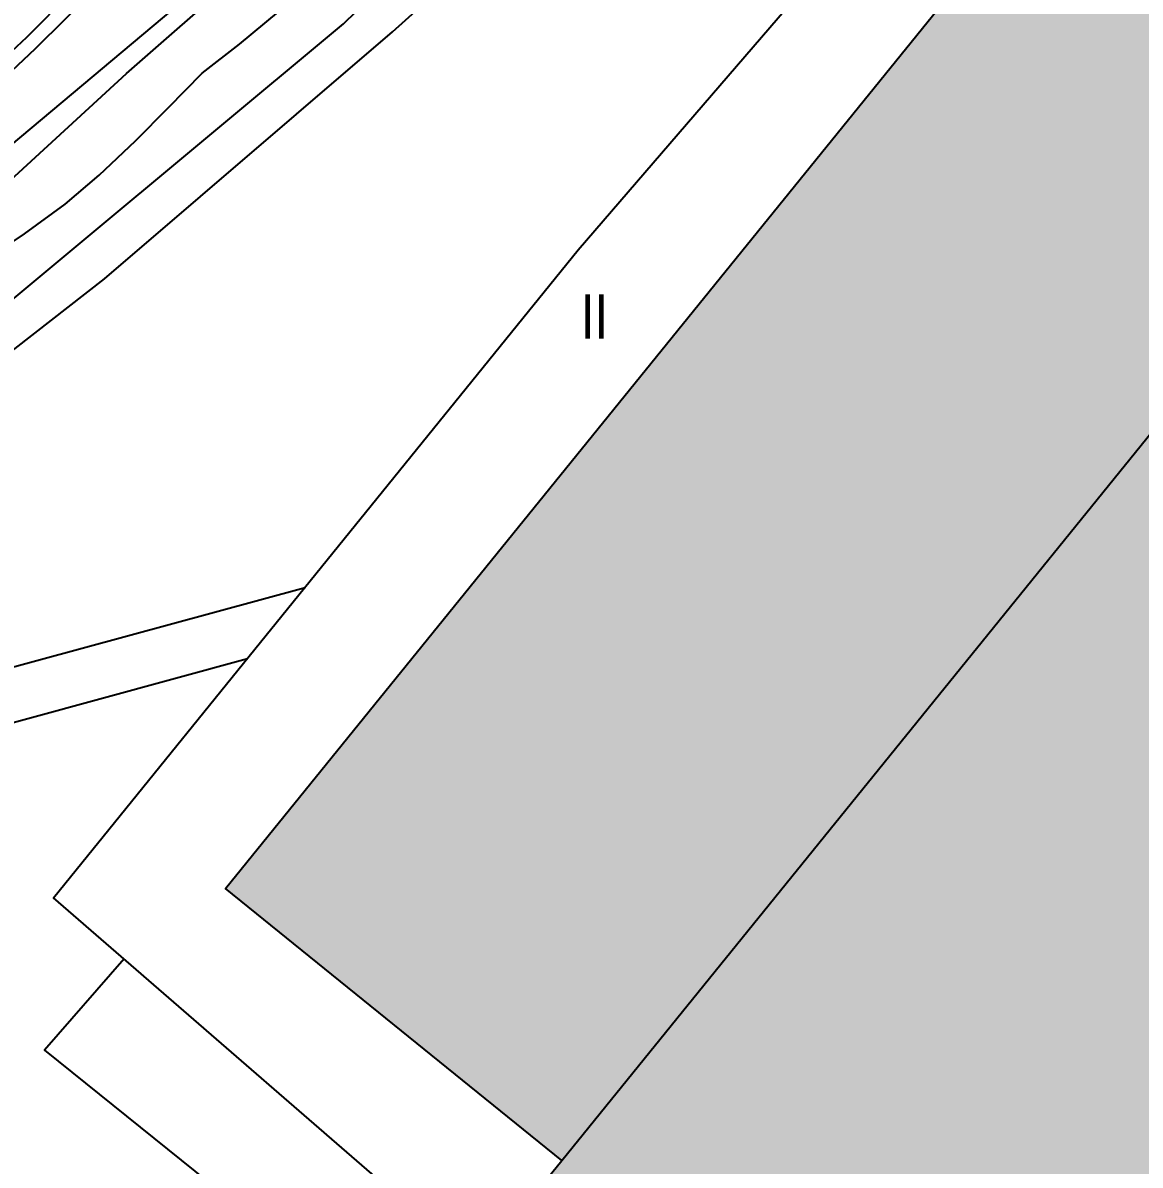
# Model space of a CAD drawing. Header units: metres. Extents: x 523256 to 524015, y 4669220 to 4669814.
# Drawn here: x 523778.82 to 523804.03, y 4669403.91 to 4669429.67 of the extents above; entities that cross this region are included whole.
import ezdxf

# ---------------------------------------------------------------- set-up
doc = ezdxf.new("R2010")
doc.units = ezdxf.units.M
doc.header["$MEASUREMENT"] = 0
for name, color, linetype in [('032011 Curva cada 1 m', 40, 'Continuous'), ('032015 Curva cada 5 m', 34, 'Continuous'), ('052006 Division alturas', 9, 'Continuous'), ('052027 Edificacion por pie_alero', 2, 'Continuous'), ('053006 Texto altura edificio', 7, 'Continuous'), ('072027 Pavimento', 9, 'Continuous'), ('082002 Muro Tapia', 6, 'Continuous'), ('192006 Paso cebra', 9, 'Continuous'), ('192009 Grandes aparcamientos', 9, 'Continuous'), ('990001 Sombreados', 7, 'Continuous')]:
    doc.layers.add(name, color=color, linetype=linetype)
doc.styles.get("Standard").update_dxf_attribs({"font": 'arial.ttf'})

msp = doc.modelspace()

# ---------------------------------------------------------------- hatches: boundary and pattern name
at = {"layer": '990001 Sombreados', "true_color": 0xafafaf}
msp.add_hatch(color=253, dxfattribs=at).paths.add_polyline_path([(523838.31849, 4669462.46038), (523936.24849, 4669383.15038), (523885.20849, 4669320.13038), (523787.27849, 4669399.44038), (523790.97849, 4669404.01038), (523783.39849, 4669410.15038), (523827.54849, 4669464.65038), (523835.11849, 4669458.51038)], flags=0)

# ---------------------------------------------------------------- linework, layer by layer
at = {"layer": '032011 Curva cada 1 m'}
for points, elevation in [([(523746.45, 4669404.37), (523747.63, 4669404.91), (523750.2, 4669406.42), (523751.29, 4669407.11), (523752.47, 4669407.73), (523754.59, 4669408.81), (523755.73, 4669409.4), (523758.46, 4669411.21), (523759.51, 4669412), (523760.51, 4669412.78), (523763.24, 4669415.16), (523764.18, 4669416.07), (523765.14, 4669416.93), (523766.15, 4669417.79), (523769.69, 4669420.82), (523770.68, 4669421.74), (523771.74, 4669422.53), (523772.66, 4669423.43), (523773.68, 4669424.3), (523777, 4669427.58), (523778, 4669428.51), (523778.91, 4669429.35), (523779.92, 4669430.37)], 173), ([(523746.51, 4669404.26), (523748.09, 4669404.98), (523749.82, 4669406), (523751.27, 4669406.92), (523752.84, 4669407.75), (523754.38, 4669408.52), (523755.89, 4669409.31), (523758.17, 4669410.76), (523759.57, 4669411.81), (523760.91, 4669412.84), (523763.12, 4669414.7), (523764.37, 4669415.91), (523765.65, 4669417.06), (523766.99, 4669418.21), (523769.18, 4669420.03), (523770.49, 4669421.26), (523771.91, 4669422.31), (523773.14, 4669423.5), (523774.49, 4669424.67), (523776.57, 4669426.72), (523777.9, 4669427.96), (523779.11, 4669429.09), (523780.46, 4669430.44)], 174)]:
    msp.add_lwpolyline(points, dxfattribs=dict(at, elevation=elevation))
at = {"layer": '032015 Curva cada 5 m'}
for points, elevation in [([(523763.81849, 4669416.70038), (523768.90849, 4669419.68038), (523772.78849, 4669421.69038), (523776.85849, 4669424.58038), (523781.15849, 4669428.53038), (523788.77849, 4669435.20038), (523795.84849, 4669442.14038), (523800.85849, 4669447.79038), (523808.48849, 4669456.86038), (523815.57849, 4669465.85038), (523821.37849, 4669472.93038), (523826.04849, 4669475.57038), (523831.28849, 4669477.82038), (523832.70849, 4669478.23038), (523833.48849, 4669478.20038), (523835.39849, 4669477.76038), (523842.00849, 4669475.28038), (523845.50849, 4669473.81038), (523850.59849, 4669469.83038), (523861.32849, 4669461.50038), (523871.36849, 4669453.82038), (523881.78849, 4669445.87038), (523889.89849, 4669440.36038), (523899.67849, 4669433.93038)], 170), ([(523764.11849, 4669416.15038), (523766.08849, 4669417.05038), (523766.97849, 4669417.58038), (523767.84849, 4669418.17038), (523768.79849, 4669418.73038), (523769.80849, 4669419.27038), (523770.75849, 4669419.77038), (523771.70849, 4669420.23038), (523772.64849, 4669420.74038), (523773.59849, 4669421.21038), (523774.56849, 4669421.67038), (523775.43849, 4669422.30038), (523776.28849, 4669422.92038), (523777.18849, 4669423.62038), (523778.00849, 4669424.35038), (523778.85849, 4669424.91038), (523779.77849, 4669425.58038), (523780.54849, 4669426.24038), (523781.36849, 4669427.01038), (523782.10849, 4669427.76038), (523782.86849, 4669428.54038), (523783.70849, 4669429.19038), (523784.58849, 4669429.92038)], 175)]:
    msp.add_lwpolyline(points, dxfattribs=dict(at, elevation=elevation))
at = {"layer": '052006 Division alturas', "flags": 128}
msp.add_lwpolyline([(523790.97849, 4669404.01038), (523835.11849, 4669458.51038)], dxfattribs=at)
at = {"layer": '052027 Edificacion por pie_alero', "flags": 128}
msp.add_lwpolyline([(523838.31849, 4669462.46038), (523936.24849, 4669383.15038), (523885.20849, 4669320.13038), (523787.27849, 4669399.44038), (523790.97849, 4669404.01038), (523783.39849, 4669410.15038), (523827.54849, 4669464.65038), (523835.11849, 4669458.51038), (523838.31849, 4669462.46038)], dxfattribs=at)
at = {"layer": '072027 Pavimento', "flags": 128}
msp.add_lwpolyline([(523789.06849, 4669401.65038), (523779.51849, 4669409.94038), (523791.34849, 4669424.55038), (523813.90849, 4669450.72038), (523825.92849, 4669465.36038), (523826.66849, 4669465.82038), (523827.21849, 4669465.95038), (523827.72849, 4669465.78038), (523835.72849, 4669459.26038)], dxfattribs=at)
at = {"layer": '082002 Muro Tapia', "flags": 128}
for points in [[(523901.53849, 4669433.11038), (523883.26849, 4669445.15038), (523870.02849, 4669455.19038), (523845.21849, 4669474.43038), (523832.56849, 4669479.09038), (523821.07849, 4669473.48038), (523802.74849, 4669450.75038), (523793.94849, 4669440.62038), (523783.36849, 4669430.96038), (523774.86849, 4669423.83038), (523769.28849, 4669420.19038), (523763.62849, 4669417.03038)], [(523764.67992, 4669415.1511), (523770.74849, 4669418.20038), (523776.86849, 4669422.00038), (523786.05849, 4669429.65038), (523797.68849, 4669440.98038), (523809.83849, 4669454.59038), (523820.91849, 4669469.30038), (523827.06849, 4669474.11038), (523830.43849, 4669475.44038), (523832.97849, 4669475.94038), (523834.73849, 4669475.94038), (523836.20849, 4669475.77038), (523838.42849, 4669474.99038), (523843.69849, 4669472.33038), (523850.63849, 4669467.51038), (523864.38849, 4669456.77038), (523880.16849, 4669445.06038), (523888.31849, 4669438.93038), (523901.53849, 4669433.11038)], [(523764.67992, 4669415.1511), (523765.36849, 4669413.92038), (523774.23849, 4669418.89038), (523780.66849, 4669423.90038), (523787.15849, 4669429.47038), (523793.63849, 4669435.29038), (523800.62849, 4669442.28038), (523808.39849, 4669451.23038)]]:
    msp.add_lwpolyline(points, dxfattribs=at)
at = {"layer": '192006 Paso cebra', "flags": 128}
for points in [[(523764.97849, 4669411.44038), (523785.18849, 4669416.94038)], [(523783.88849, 4669415.33038), (523765.68849, 4669410.36038)]]:
    msp.add_lwpolyline(points, dxfattribs=at)
at = {"layer": '192009 Grandes aparcamientos', "flags": 128}
msp.add_lwpolyline([(523781.10849, 4669408.56038), (523779.30849, 4669406.50038), (523787.59592, 4669399.83245)], dxfattribs=at)

# ---------------------------------------------------------------- texts
at = {"layer": '053006 Texto altura edificio', "width": 0.8}
msp.add_text('II', height=1, dxfattribs=at).set_placement((523791.41, 4669422.55))

doc.saveas('drawing.dxf')
